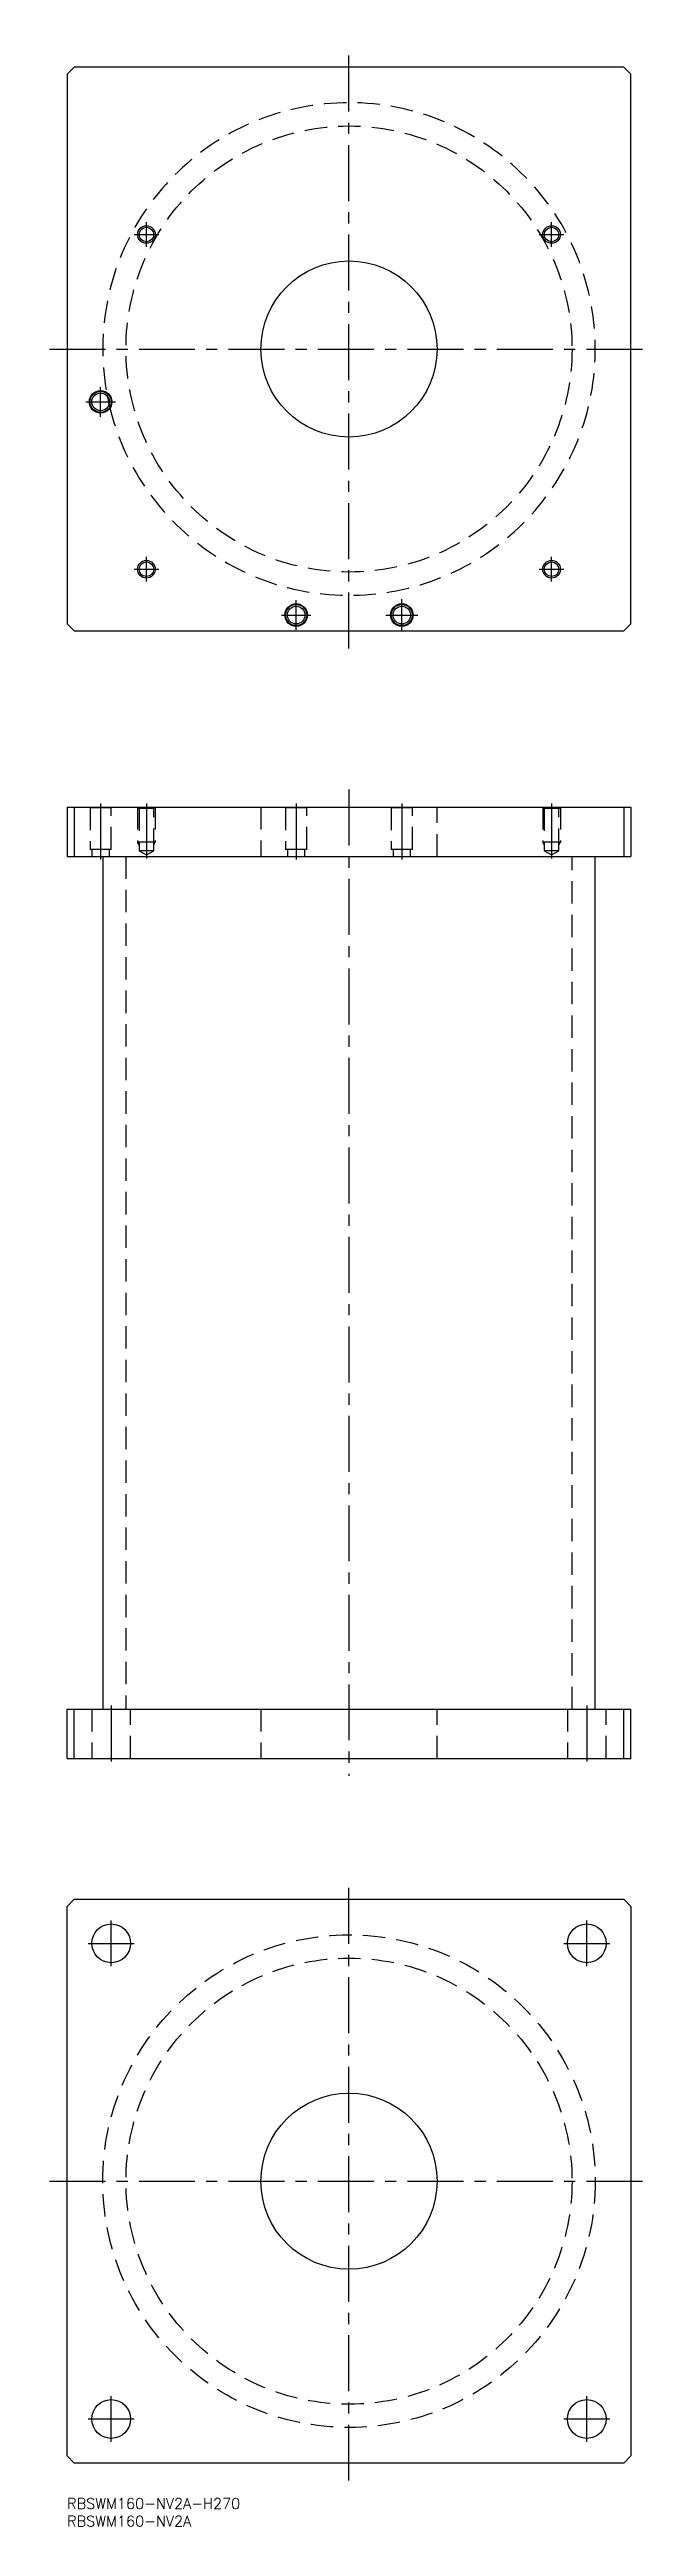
# Model space of a CAD drawing. Extents: x -5 to 165, y -8 to 695.
import ezdxf

# ---------------------------------------------------------------- set-up
doc = ezdxf.new("R2010")
doc.units = 0
doc.header["$LTSCALE"] = 0.5
doc.linetypes.add('CENTER', pattern=[50.8, 31.75, -6.35, 6.35, -6.35])
doc.linetypes.add('DASHED', pattern=[19.05, 12.7, -6.35])
for name, color, linetype in [('MSM_CENTER', 1, 'CENTER'), ('MSM_CONTINUOUS', 7, 'CONTINUOUS'), ('MSM_DASHED', 4, 'DASHED'), ('MSM_NARROW', 5, 'CONTINUOUS'), ('MSM_PART_NUMBER', 7, 'CONTINUOUS')]:
    doc.layers.add(name, color=color, linetype=linetype)
doc.styles.get("Standard").update_dxf_attribs({"font": 'txt.shx', "height": 3, "bigfont": 'bigfont.shx'})

msp = doc.modelspace()

# ---------------------------------------------------------------- linework, layer by layer
at = {"layer": 'MSM_CENTER'}
for p, q in [((80, 525), (80, 695)), ((19, 642.5), (26, 642.5)), ((22.5, 639), (22.5, 646)), ((134, 642.5), (141, 642.5)), ((137.5, 639), (137.5, 646)), ((-5, 610), (165, 610)), ((9.5, 590.8), (9.5, 599.2)), ((5.3, 595), (13.7, 595)), ((22.5, 544), (22.5, 551)), ((137.5, 544), (137.5, 551)), ((19, 547.5), (26, 547.5)), ((134, 547.5), (141, 547.5)), ((60.8, 534.5), (69.2, 534.5)), ((65, 530.3), (65, 538.7)), ((90.5, 534.5), (99.5, 534.5)), ((95, 530), (95, 539)), ((9.5, 481), (9.5, 465)), ((22.5, 481), (22.5, 465.407)), ((65, 481), (65, 465)), ((80, 485), (80, 205)), ((95, 481), (95, 465)), ((137.5, 481), (137.5, 465.407)), ((12.5, 225), (12.5, 209)), ((147.5, 225), (147.5, 209)), ((80, 5), (80, 175)), ((12.5, 151), (12.5, 164)), ((147.5, 151), (147.5, 164)), ((6, 157.5), (19, 157.5)), ((141, 157.5), (154, 157.5)), ((-5, 90), (165, 90)), ((12.5, 16), (12.5, 29)), ((147.5, 16), (147.5, 29)), ((6, 22.5), (19, 22.5)), ((141, 22.5), (154, 22.5))]:
    msp.add_line(p, q, dxfattribs=at)
at = {"layer": 'MSM_CONTINUOUS'}
for p, q in [((2, 690), (0, 688)), ((158, 690), (2, 690)), ((160, 688), (158, 690)), ((0, 688), (0, 532)), ((160, 532), (160, 688)), ((0, 532), (2, 530)), ((2, 530), (158, 530)), ((158, 530), (160, 532)), ((0, 480), (160, 480)), ((0, 480), (0, 466)), ((2, 480), (2, 466)), ((158, 480), (158, 466)), ((160, 480), (160, 466)), ((0, 466), (160, 466)), ((10.1, 466), (10.1, 224)), ((149.9, 224), (149.9, 466)), ((0, 210), (0, 224)), ((0, 224), (160, 224)), ((2, 210), (2, 224)), ((158, 210), (158, 224)), ((160, 210), (160, 224)), ((0, 210), (160, 210)), ((0, 168), (2, 170)), ((2, 170), (158, 170)), ((158, 170), (160, 168)), ((0, 12), (0, 168)), ((160, 168), (160, 12)), ((2, 10), (0, 12)), ((158, 10), (2, 10)), ((160, 12), (158, 10))]:
    msp.add_line(p, q, dxfattribs=at)
for centre, radius in [((22.5, 642.5), 2.067), ((137.5, 642.5), 2.067), ((80, 610), 25), ((9.5, 595), 3.2), ((9.5, 595), 3), ((9.5, 595), 2.5), ((22.5, 547.5), 2.067), ((137.5, 547.5), 2.067), ((65, 534.5), 3.2), ((65, 534.5), 3), ((65, 534.5), 2.5), ((95, 534.5), 3.2), ((95, 534.5), 3), ((95, 534.5), 2.5), ((12.5, 157.5), 5.5), ((147.5, 157.5), 5.5), ((80, 90), 25), ((12.5, 22.5), 5.5), ((147.5, 22.5), 5.5)]:
    msp.add_circle(centre, radius, dxfattribs=at)
msp.add_arc((80, 610), 69.9, 191.020888, 193.002068, dxfattribs=at)
at = {"layer": 'MSM_DASHED'}
for p, q in [((6.3, 480), (6.5, 479.8)), ((6.5, 479.8), (6.5, 468)), ((12.5, 479.8), (6.5, 479.8)), ((12.5, 479.8), (12.7, 480)), ((12.5, 468), (12.5, 479.8)), ((20, 480), (20.433, 479.567)), ((20, 480), (20, 470)), ((20.433, 479.567), (20.433, 467.6)), ((24.567, 479.567), (20.433, 479.567)), ((24.567, 479.567), (25, 480)), ((24.567, 467.6), (24.567, 479.567)), ((25, 480), (25, 470)), ((55, 480), (55, 466)), ((61.8, 480), (62, 479.8)), ((62, 479.8), (62, 468)), ((68, 479.8), (62, 479.8)), ((68, 479.8), (68.2, 480)), ((68, 468), (68, 479.8)), ((91.8, 480), (92, 479.8)), ((92, 479.8), (92, 468)), ((98, 479.8), (92, 479.8)), ((98, 479.8), (98.2, 480)), ((98, 468), (98, 479.8)), ((105, 466), (105, 480)), ((135, 480), (135.433, 479.567)), ((135, 480), (135, 470)), ((135.433, 479.567), (135.433, 467.6)), ((139.567, 479.567), (135.433, 479.567)), ((139.567, 479.567), (140, 480)), ((139.567, 467.6), (139.567, 479.567)), ((140, 480), (140, 470)), ((12.5, 468), (6.5, 468)), ((7, 468), (7, 466)), ((12, 466), (12, 468)), ((16.7, 466), (16.7, 224)), ((25, 470), (20, 470)), ((20.433, 469.25), (20, 470)), ((20.433, 467.6), (22.5, 466.407)), ((24.567, 467.6), (20.433, 467.6)), ((22.5, 466.407), (24.567, 467.6)), ((24.567, 469.25), (25, 470)), ((68, 468), (62, 468)), ((62.5, 468), (62.5, 466)), ((67.5, 466), (67.5, 468)), ((98, 468), (92, 468)), ((92.5, 468), (92.5, 466)), ((97.5, 466), (97.5, 468)), ((140, 470), (135, 470)), ((135.433, 469.25), (135, 470)), ((135.433, 467.6), (137.5, 466.407)), ((139.567, 467.6), (135.433, 467.6)), ((137.5, 466.407), (139.567, 467.6)), ((139.567, 469.25), (140, 470)), ((143.3, 224), (143.3, 466)), ((7, 224), (7, 210)), ((18, 210), (18, 224)), ((55, 224), (55, 210)), ((105, 210), (105, 224)), ((142, 224), (142, 210)), ((153, 210), (153, 224))]:
    msp.add_line(p, q, dxfattribs=at)
for centre, radius in [((80, 610), 63.3), ((80, 90), 69.9), ((80, 90), 63.3)]:
    msp.add_circle(centre, radius, dxfattribs=at)
msp.add_arc((80, 610), 69.9, 193.002068, 191.020888, dxfattribs=at)
at = {"layer": 'MSM_NARROW'}
for centre in [(22.5, 642.5), (137.5, 642.5), (22.5, 547.5), (137.5, 547.5)]:
    msp.add_circle(centre, 2.5, dxfattribs=at)

# ---------------------------------------------------------------- texts
at = {"layer": 'MSM_PART_NUMBER'}
for s, p in [('RBSWM160-NV2A-H270', (0, -3)), ('RBSWM160-NV2A', (0, -8))]:
    msp.add_text(s, height=3, dxfattribs=at).set_placement(p)

doc.saveas('drawing.dxf')
